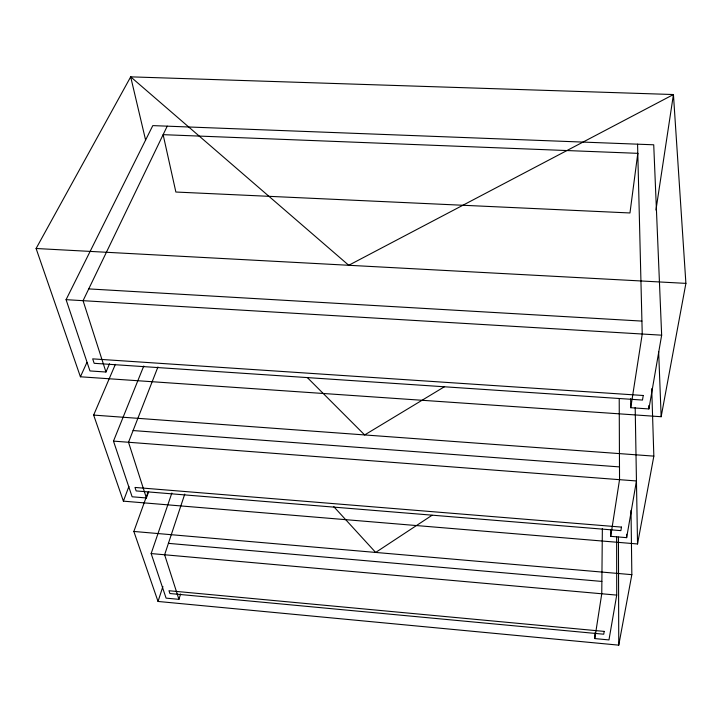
<?xml version="1.0" encoding="UTF-8"?>
<svg xmlns="http://www.w3.org/2000/svg" width="722" height="722" viewBox="0 0 722 722"><rect width="100%" height="100%" fill="white"/><g stroke="black" fill="none" stroke-linecap="round" stroke-linejoin="round"><path stroke-width="1.08" d="M143.768 366.009L113.48 441.115L636.452 480.96L626.651 537.655L610.713 536.338L610.731 529.596M602.356 528.576L601.76 593.773L594.784 638.582L608.971 639.927L616.723 595.108L616.615 536.518M594.784 638.582L594.856 632.968M655.946 210.048L673.436 94.537L130.682 76.848L36.1 248.503L80.413 376.785L661.153 416.72L685.9 283.376L673.436 94.537L348.744 265.281L130.682 76.848L145.609 140.095M610.713 536.338L619.539 479.679L619.214 398.724M109.536 363.771L105.963 372.02L89.961 370.937L66.081 299.666L152.793 125.61L653.726 144.797L661.65 335.179L648.897 408.941L630.757 407.704L642.237 334.015L637.571 144.174M147.965 492.305L133.85 531.455L158.028 601.453L618.754 645.152L631.84 574.667L631.019 510.382M115.367 364.366L93.652 415.087L123.381 501.149L637.535 543.964L653.843 456.123L651.722 388.671M171.863 493.018L151.151 553.566L166.087 598.132L178.939 599.341L180.599 593.98M158.028 601.453L162.892 586.508M184.76 494.083L164.625 554.767L178.939 599.341M113.48 441.115L132.126 496.781L146.395 497.963L148.687 491.592M123.381 501.149L128.913 486.447M157.938 366.966L128.516 442.261L146.395 497.963M80.413 376.785L86.929 362.399M167.224 126.16L83.066 300.677L105.963 372.02M432.054 515.273L375.666 552.438L333.799 506.673M444.59 386.649L364.646 434.942L307.382 377.624M36.1 248.503L685.9 283.376M88.743 288.908L641.912 321.091M66.081 299.666L661.65 335.179M93.652 415.087L653.843 456.123M133.092 430.556L619.485 466.908M133.85 531.455L631.84 574.667M168.406 543.359L601.877 581.436M151.151 553.566L616.723 595.108M658.644 351.515L661.153 416.72M648.798 405.574L648.897 408.941M635.189 407.497L637.535 543.964M630.631 398.706L630.757 407.704M626.615 534.28L626.651 537.655M618.429 537.096L618.754 645.152M637.797 153.335L629.963 212.963L175.87 192.034L163.127 134.662L637.797 153.335M604.197 631.398L603.736 634.214L169.905 593.529L168.984 590.731L604.197 631.398M621.471 527.096L620.884 530.634L136.142 490.924L134.996 487.44L621.471 527.096M643.248 395.494L642.49 400.06L94.149 363.301L92.687 358.861L643.248 395.494"/></g></svg>
